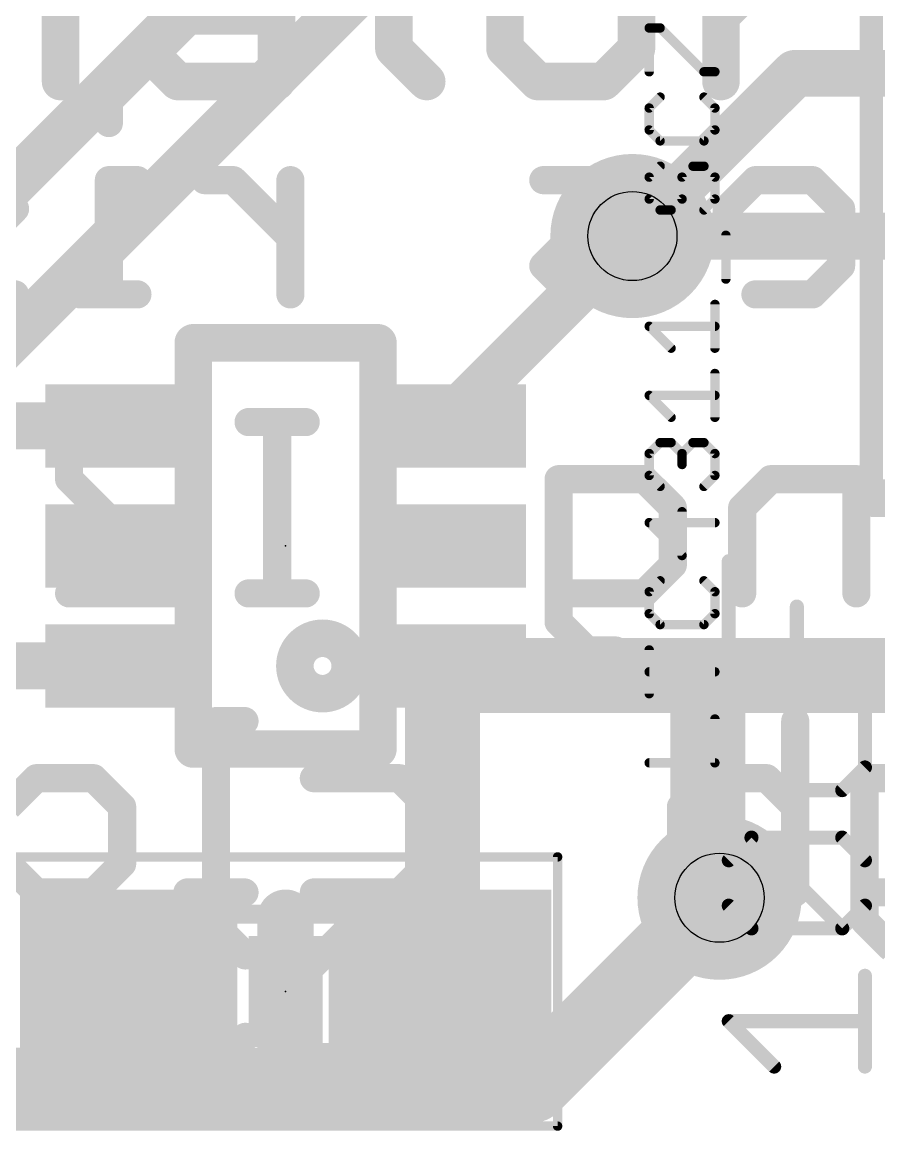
# Model space of a CAD drawing. Extents: x -1.2 to 34.1, y -8.2 to 17.9.
# Drawn here: x 11.27 to 15.91, y 5.72 to 11.73 of the extents above; entities that cross this region are included whole.
import ezdxf

# ---------------------------------------------------------------- set-up
doc = ezdxf.new("R2010")
doc.units = 0
for name, color, linetype in [('1', 12, 'CONTINUOUS'), ('16', 5, 'CONTINUOUS'), ('18', 110, 'CONTINUOUS'), ('21', 40, 'CONTINUOUS'), ('22', 6, 'CONTINUOUS'), ('23', 40, 'CONTINUOUS'), ('25', 253, 'CONTINUOUS'), ('27', 4, 'CONTINUOUS'), ('29', 253, 'CONTINUOUS'), ('31', 253, 'CONTINUOUS'), ('35', 253, 'CONTINUOUS'), ('39', 12, 'CONTINUOUS'), ('44', 253, 'CONTINUOUS'), ('51', 253, 'CONTINUOUS')]:
    doc.layers.add(name, color=color, linetype=linetype)

# ---------------------------------------------------------------- blocks, each defined once
blk = doc.blocks.new('RECT')
blk.add_solid([(-0.5, -0.5), (0.5, -0.5), (-0.5, 0.5), (0.5, 0.5)])
blk = doc.blocks.new('ROUNDV')
at = {"const_width": 0.5}
blk.add_lwpolyline([(0, -0.25, 1), (0, 0.25, 1), (0, -0.25)], format="xyb", dxfattribs=at)

msp = doc.modelspace()

# ---------------------------------------------------------------- linework, layer by layer
at = {"layer": '1'}
for points, const_width in [([(15.459, 11.449), (14.578, 10.568)], 0.254), ([(16.422, 11.449), (15.459, 11.449)], 0.254), ([(13.55, 9.54), (14.578, 10.568)], 0.254), ([(11.0005, 9.54), (11.85, 9.54)], 0.254), ([(13.55, 8.24), (13.55, 6.477)], 0.4064), ([(13.55, 8.24), (13.601, 8.189)], 0.4064), ([(10.7165, 8.24), (11.85, 8.24)], 0.254), ([(14.986, 8.189), (13.601, 8.189)], 0.4064), ([(16.8275, 8.189), (14.986, 8.189)], 0.4064), ([(14.986, 7.0485), (14.986, 8.189)], 0.4064), ([(15.0495, 6.985), (14.986, 7.0485)], 0.4064)]:
    msp.add_lwpolyline(points, dxfattribs=dict(at, const_width=const_width))
for points, const_width in [([(15.459, 11.5125, 1), (15.459, 11.3855)], 0.127), ([(15.5039, 11.4041, 1), (15.4141, 11.4939)], 0.127), ([(14.6229, 10.5231, 1), (14.5331, 10.6129)], 0.127), ([(14.5331, 10.6129, 1), (14.6229, 10.5231)], 0.127), ([(11.85, 9.4765, 1), (11.85, 9.6035)], 0.127), ([(13.5051, 9.5849, 1), (13.5949, 9.4951)], 0.127), ([(13.6516, 8.24, 1), (13.4484, 8.24)], 0.2032), ([(13.6218, 8.3118, 1), (13.4782, 8.1682)], 0.2032), ([(11.85, 8.1765, 1), (11.85, 8.3035)], 0.127), ([(13.601, 8.2906, 1), (13.601, 8.0874)], 0.2032), ([(13.5292, 8.1172, 1), (13.6728, 8.2608)], 0.2032), ([(14.986, 8.2906, 1), (14.986, 8.0874)], 0.2032), ([(15.0876, 8.189, 1), (14.8844, 8.189)], 0.2032), ([(14.986, 8.0874, 1), (14.986, 8.2906)], 0.2032), ([(15.0578, 7.1203, 1), (14.9142, 6.9767)], 0.2032), ([(14.8844, 7.0485, 1), (15.0876, 7.0485)], 0.2032), ([(14.9777, 6.9132, 1), (15.1213, 7.0568)], 0.2032), ([(13.4484, 6.477, 1), (13.6516, 6.477)], 0.2032)]:
    msp.add_lwpolyline(points, format="xyb", dxfattribs=dict(at, const_width=const_width))
at = {"layer": '16'}
for points, const_width in [([(8.763, 8.39), (13.2762, 12.9032)], 0.254), ([(13.6525, 12.446), (9.779, 8.5725)], 0.254), ([(14.578, 10.568), (16.102, 10.568)], 0.254), ([(14.0335, 5.969), (15.0495, 6.985)], 0.4064), ([(7.62, 5.969), (14.0335, 5.969)], 0.4064)]:
    msp.add_lwpolyline(points, dxfattribs=dict(at, const_width=const_width))
for points, const_width in [([(14.578, 10.6315, 1), (14.578, 10.5045)], 0.127), ([(15.1213, 6.9132, 1), (14.9777, 7.0568)], 0.2032), ([(13.9617, 6.0408, 1), (14.1053, 5.8972)], 0.2032), ([(14.0335, 5.8674, 1), (14.0335, 6.0706)], 0.2032)]:
    msp.add_lwpolyline(points, format="xyb", dxfattribs=dict(at, const_width=const_width))
at = {"layer": '21'}
for points, const_width in [([(13.2863, 12.2944), (13.2863, 11.5826)], 0.2032), ([(15.0574, 11.4046), (15.0574, 12.1164)], 0.2032), ([(15.0574, 11.7605), (15.4133, 12.1164)], 0.2032), ([(11.4814, 11.9385), (11.4814, 11.4046)], 0.2032), ([(12.6508, 11.9385), (12.6508, 11.4046)], 0.2032), ([(13.888, 11.9385), (13.888, 11.5826)], 0.2032), ([(14.5998, 11.5826), (14.5998, 11.9385)], 0.2032), ([(11.939, 11.5826), (12.1169, 11.7605)], 0.2032), ([(12.1169, 11.7605), (12.6508, 11.7605)], 0.2032), ([(12.1169, 11.4046), (11.939, 11.5826)], 0.2032), ([(13.2863, 11.5826), (13.4643, 11.4046)], 0.2032), ([(13.888, 11.5826), (14.0659, 11.4046)], 0.2032), ([(14.4218, 11.4046), (14.5998, 11.5826)], 0.2032), ([(12.6508, 11.4046), (12.1169, 11.4046)], 0.2032), ([(14.0659, 11.4046), (14.4218, 11.4046)], 0.2032), ([(12.2, 9.99), (13.2, 9.99)], 0.2032), ([(18.672, 9.149), (15.872, 9.149)], 0.2032), ([(13.2, 7.79), (12.2, 7.79)], 0.2032), ([(12.7, 6.077), (12.7, 6.877)], 0.3048)]:
    msp.add_lwpolyline(points, dxfattribs=dict(at, const_width=const_width))
for points, const_width in [([(12.1169, 11.8113, 1), (12.1169, 11.7097)], 0.1016), ([(12.1529, 11.7246, 1), (12.081, 11.7964)], 0.1016), ([(12.6508, 11.7097, 1), (12.6508, 11.8113)], 0.1016), ([(15.0215, 11.7964, 1), (15.0933, 11.7246)], 0.1016), ([(11.9749, 11.6185, 1), (11.9031, 11.5466)], 0.1016), ([(11.9031, 11.6185, 1), (11.9749, 11.5466)], 0.1016), ([(13.3223, 11.6185, 1), (13.2504, 11.5466)], 0.1016), ([(13.9239, 11.6185, 1), (13.8521, 11.5466)], 0.1016), ([(14.6357, 11.5466, 1), (14.5639, 11.6185)], 0.1016), ([(13.2355, 11.5826, 1), (13.3371, 11.5826)], 0.1016), ([(13.8372, 11.5826, 1), (13.9388, 11.5826)], 0.1016), ([(14.549, 11.5826, 1), (14.6506, 11.5826)], 0.1016), ([(12.1169, 11.4554, 1), (12.1169, 11.3538)], 0.1016), ([(12.081, 11.3687, 1), (12.1529, 11.4405)], 0.1016), ([(12.6508, 11.3538, 1), (12.6508, 11.4554)], 0.1016), ([(13.4284, 11.3687, 1), (13.5002, 11.4405)], 0.1016), ([(14.0659, 11.4554, 1), (14.0659, 11.3538)], 0.1016), ([(14.03, 11.3687, 1), (14.1018, 11.4405)], 0.1016), ([(14.3859, 11.4405, 1), (14.4578, 11.3687)], 0.1016), ([(14.4218, 11.3538, 1), (14.4218, 11.4554)], 0.1016), ([(11.4306, 11.4046, 1), (11.5322, 11.4046)], 0.1016), ([(12.6, 11.4046, 1), (12.7016, 11.4046)], 0.1016), ([(15.0066, 11.4046, 1), (15.1082, 11.4046)], 0.1016), ([(12.2, 10.0408, 1), (12.2, 9.9392)], 0.1016), ([(13.2, 9.9392, 1), (13.2, 10.0408)], 0.1016), ([(15.872, 9.1998, 1), (15.872, 9.0982)], 0.1016), ([(12.9, 8.09, 1), (12.9, 8.39, 1), (12.9, 8.09)], 0.2032), ([(12.2, 7.8408, 1), (12.2, 7.7392)], 0.1016), ([(13.2, 7.7392, 1), (13.2, 7.8408)], 0.1016), ([(12.7762, 6.877, 1), (12.6238, 6.877)], 0.1524), ([(12.6238, 6.077, 1), (12.7762, 6.077)], 0.1524)]:
    msp.add_lwpolyline(points, format="xyb", dxfattribs=dict(at, const_width=const_width))
at = {"layer": '22', "const_width": 0.1524}
for points in [[(11.743, 11.3346), (11.743, 11.18)], [(11.235, 10.716), (11.0804, 10.8707)], [(11.8977, 10.8707), (11.743, 10.8707)], [(11.743, 10.8707), (11.743, 10.2521)], [(12.4167, 10.8707), (12.262, 10.8707)], [(12.726, 10.5614), (12.4167, 10.8707)], [(12.726, 10.2521), (12.726, 10.8707)], [(14.5593, 10.8707), (14.0954, 10.8707)], [(14.714, 10.716), (14.5593, 10.8707)], [(15.244, 10.8707), (15.0894, 10.716)], [(15.5533, 10.8707), (15.244, 10.8707)], [(15.7079, 10.716), (15.5533, 10.8707)], [(11.0804, 10.5614), (11.235, 10.716)], [(14.5593, 10.5614), (14.714, 10.716)], [(15.0894, 10.716), (15.0894, 10.5614)], [(15.7079, 10.4067), (15.7079, 10.716)], [(14.0954, 10.4067), (14.25, 10.5614)], [(14.25, 10.5614), (14.5593, 10.5614)], [(15.0894, 10.5614), (15.7079, 10.5614)], [(14.25, 10.2521), (14.0954, 10.4067)], [(15.5533, 10.2521), (15.7079, 10.4067)], [(11.235, 10.2521), (10.7711, 10.2521)], [(11.8977, 10.2521), (11.5884, 10.2521)], [(14.714, 10.2521), (14.25, 10.2521)], [(15.244, 10.2521), (15.5533, 10.2521)], [(11.5276, 9.4061), (11.6822, 9.5607)], [(11.6822, 9.5607), (11.9915, 9.5607)], [(11.9915, 9.5607), (12.1462, 9.4061)], [(12.8088, 9.5607), (12.4995, 9.5607)], [(12.6542, 8.6328), (12.6542, 9.5607)], [(11.5276, 9.2514), (11.5276, 9.4061)], [(12.1462, 8.6328), (11.5276, 9.2514)], [(14.1782, 8.4782), (14.1782, 9.2514)], [(14.1782, 9.2514), (14.6421, 9.2514)], [(14.6421, 9.2514), (14.7968, 9.0968)], [(15.3268, 9.2514), (15.1722, 9.0968)], [(15.7908, 9.2514), (15.3268, 9.2514)], [(15.7908, 8.6328), (15.7908, 9.2514)], [(14.7968, 9.0968), (14.7968, 8.7875)], [(15.1722, 9.0968), (15.1722, 8.6328)], [(14.7968, 8.7875), (14.6421, 8.6328)], [(11.5276, 8.6328), (12.1462, 8.6328)], [(12.8088, 8.6328), (12.4995, 8.6328)], [(14.6421, 8.6328), (14.1782, 8.6328)], [(14.3328, 8.3235), (14.1782, 8.4782)], [(14.4875, 8.3235), (14.3328, 8.3235)], [(12.4775, 7.9415), (12.3228, 7.9415)], [(12.3228, 7.9415), (12.3228, 7.0136)], [(15.4594, 7.9415), (15.4594, 7.0136)], [(11.1962, 7.4775), (11.3509, 7.6322)], [(11.3509, 7.6322), (11.6602, 7.6322)], [(11.6602, 7.6322), (11.8148, 7.4775)], [(12.8529, 7.6322), (13.3168, 7.6322)], [(13.3168, 7.6322), (13.4715, 7.4775)], [(14.9955, 7.6322), (14.8409, 7.4775)], [(15.3048, 7.6322), (14.9955, 7.6322)], [(15.4594, 7.4775), (15.3048, 7.6322)], [(15.8348, 6.8589), (15.8348, 7.6322)], [(15.8348, 7.6322), (16.2988, 7.6322)], [(11.8148, 7.4775), (11.8148, 7.1682)], [(13.4715, 7.4775), (13.4715, 7.1682)], [(14.8409, 7.4775), (14.8409, 7.0136)], [(11.3509, 7.0136), (11.1962, 7.1682)], [(11.8148, 7.1682), (11.6602, 7.0136)], [(13.4715, 7.1682), (13.3168, 7.0136)], [(11.6602, 7.0136), (11.3509, 7.0136)], [(12.4775, 7.0136), (12.1682, 7.0136)], [(13.3168, 7.0136), (12.8529, 7.0136)], [(16.2988, 7.0136), (15.8348, 7.0136)], [(15.9895, 6.7043), (15.8348, 6.8589)]]:
    msp.add_lwpolyline(points, dxfattribs=at)
at = {"layer": '22', "const_width": 0.0762}
for points in [[(11.7811, 11.3346, 1), (11.7049, 11.3346)], [(11.7049, 11.18, 1), (11.7811, 11.18)], [(11.743, 10.9088, 1), (11.743, 10.8326)], [(11.7811, 10.8707, 1), (11.7049, 10.8707)], [(11.8977, 10.8326, 1), (11.8977, 10.9088)], [(12.262, 10.9088, 1), (12.262, 10.8326)], [(12.4436, 10.8976, 1), (12.3897, 10.8437)], [(12.4167, 10.8326, 1), (12.4167, 10.9088)], [(12.7641, 10.8707, 1), (12.6879, 10.8707)], [(14.0954, 10.9088, 1), (14.0954, 10.8326)], [(14.5863, 10.8976, 1), (14.5324, 10.8437)], [(14.5593, 10.8326, 1), (14.5593, 10.9088)], [(15.244, 10.9088, 1), (15.244, 10.8326)], [(15.2709, 10.8437, 1), (15.2171, 10.8976)], [(15.5802, 10.8976, 1), (15.5264, 10.8437)], [(15.5533, 10.8326, 1), (15.5533, 10.9088)], [(11.2619, 10.6891, 1), (11.2081, 10.743)], [(11.2081, 10.6891, 1), (11.2619, 10.743)], [(14.7409, 10.6891, 1), (14.687, 10.743)], [(14.687, 10.6891, 1), (14.7409, 10.743)], [(15.0624, 10.743, 1), (15.1163, 10.6891)], [(15.1275, 10.716, 1), (15.0513, 10.716)], [(15.746, 10.716, 1), (15.6698, 10.716)], [(15.681, 10.6891, 1), (15.7349, 10.743)], [(12.699, 10.5344, 1), (12.7529, 10.5883)], [(14.25, 10.5995, 1), (14.25, 10.5233)], [(14.277, 10.5344, 1), (14.2231, 10.5883)], [(14.5324, 10.5883, 1), (14.5863, 10.5344)], [(14.5593, 10.5233, 1), (14.5593, 10.5995)], [(15.0894, 10.5995, 1), (15.0894, 10.5233)], [(15.7079, 10.5233, 1), (15.7079, 10.5995)], [(15.0513, 10.5614, 1), (15.1275, 10.5614)], [(14.1223, 10.4337, 1), (14.0684, 10.3798)], [(14.0684, 10.4337, 1), (14.1223, 10.3798)], [(15.7349, 10.3798, 1), (15.681, 10.4337)], [(15.6698, 10.4067, 1), (15.746, 10.4067)], [(11.235, 10.214, 1), (11.235, 10.2902)], [(11.5884, 10.2902, 1), (11.5884, 10.214)], [(11.8977, 10.214, 1), (11.8977, 10.2902)], [(14.25, 10.2902, 1), (14.25, 10.214)], [(14.714, 10.214, 1), (14.714, 10.2902)], [(15.244, 10.2902, 1), (15.244, 10.214)], [(15.5533, 10.214, 1), (15.5533, 10.2902)], [(11.7049, 10.2521, 1), (11.7811, 10.2521)], [(12.6879, 10.2521, 1), (12.7641, 10.2521)], [(14.2231, 10.2251, 1), (14.277, 10.279)], [(15.5264, 10.279, 1), (15.5802, 10.2251)], [(11.6822, 9.5988, 1), (11.6822, 9.5226)], [(11.7091, 9.5338, 1), (11.6553, 9.5877)], [(12.0184, 9.5877, 1), (11.9646, 9.5338)], [(11.9915, 9.5226, 1), (11.9915, 9.5988)], [(12.4995, 9.5988, 1), (12.4995, 9.5226)], [(12.6923, 9.5607, 1), (12.6161, 9.5607)], [(12.8088, 9.5226, 1), (12.8088, 9.5988)], [(11.5006, 9.433, 1), (11.5545, 9.3791)], [(11.5657, 9.4061, 1), (11.4895, 9.4061)], [(12.1192, 9.3791, 1), (12.1731, 9.433)], [(11.5545, 9.2784, 1), (11.5006, 9.2245)], [(14.2163, 9.2514, 1), (14.1401, 9.2514)], [(14.1782, 9.2895, 1), (14.1782, 9.2133)], [(14.6691, 9.2784, 1), (14.6152, 9.2245)], [(14.6421, 9.2133, 1), (14.6421, 9.2895)], [(15.3268, 9.2895, 1), (15.3268, 9.2133)], [(15.3538, 9.2245, 1), (15.2999, 9.2784)], [(15.8289, 9.2514, 1), (15.7527, 9.2514)], [(15.7908, 9.2133, 1), (15.7908, 9.2895)], [(11.4895, 9.2514, 1), (11.5657, 9.2514)], [(14.8349, 9.0968, 1), (14.7587, 9.0968)], [(14.7698, 9.0698, 1), (14.8237, 9.1237)], [(15.1452, 9.1237, 1), (15.1991, 9.0698)], [(15.2103, 9.0968, 1), (15.1341, 9.0968)], [(14.7587, 8.7875, 1), (14.8349, 8.7875)], [(14.8237, 8.7605, 1), (14.7698, 8.8144)], [(11.5276, 8.6709, 1), (11.5276, 8.5947)], [(12.1462, 8.5947, 1), (12.1462, 8.6709)], [(12.4995, 8.6709, 1), (12.4995, 8.5947)], [(12.8088, 8.5947, 1), (12.8088, 8.6709)], [(14.1782, 8.6709, 1), (14.1782, 8.5947)], [(14.6421, 8.5947, 1), (14.6421, 8.6709)], [(12.1192, 8.6059, 1), (12.1731, 8.6598)], [(12.6161, 8.6328, 1), (12.6923, 8.6328)], [(14.6152, 8.6598, 1), (14.6691, 8.6059)], [(15.1341, 8.6328, 1), (15.2103, 8.6328)], [(15.7527, 8.6328, 1), (15.8289, 8.6328)], [(14.2051, 8.5051, 1), (14.1513, 8.4512)], [(14.1401, 8.4782, 1), (14.2163, 8.4782)], [(14.3328, 8.3616, 1), (14.3328, 8.2854)], [(14.3059, 8.2966, 1), (14.3598, 8.3505)], [(14.4875, 8.2854, 1), (14.4875, 8.3616)], [(12.3228, 7.9796, 1), (12.3228, 7.9034)], [(12.3609, 7.9415, 1), (12.2847, 7.9415)], [(12.4775, 7.9034, 1), (12.4775, 7.9796)], [(15.4975, 7.9415, 1), (15.4213, 7.9415)], [(11.3509, 7.6703, 1), (11.3509, 7.5941)], [(11.3778, 7.6052, 1), (11.3239, 7.6591)], [(11.6871, 7.6591, 1), (11.6332, 7.6052)], [(11.6602, 7.5941, 1), (11.6602, 7.6703)], [(12.8529, 7.6703, 1), (12.8529, 7.5941)], [(13.3438, 7.6591, 1), (13.2899, 7.6052)], [(13.3168, 7.5941, 1), (13.3168, 7.6703)], [(14.9955, 7.6703, 1), (14.9955, 7.5941)], [(15.0224, 7.6052, 1), (14.9686, 7.6591)], [(15.3317, 7.6591, 1), (15.2779, 7.6052)], [(15.3048, 7.5941, 1), (15.3048, 7.6703)], [(15.8729, 7.6322, 1), (15.7967, 7.6322)], [(15.8348, 7.6703, 1), (15.8348, 7.5941)], [(11.8529, 7.4775, 1), (11.7767, 7.4775)], [(11.7879, 7.4506, 1), (11.8418, 7.5045)], [(13.5096, 7.4775, 1), (13.4334, 7.4775)], [(13.4445, 7.4506, 1), (13.4984, 7.5045)], [(14.8139, 7.5045, 1), (14.8678, 7.4506)], [(14.879, 7.4775, 1), (14.8028, 7.4775)], [(15.4325, 7.4506, 1), (15.4864, 7.5045)], [(11.7767, 7.1682, 1), (11.8529, 7.1682)], [(11.8418, 7.1413, 1), (11.7879, 7.1952)], [(13.4334, 7.1682, 1), (13.5096, 7.1682)], [(13.4984, 7.1413, 1), (13.4445, 7.1952)], [(11.3509, 7.0517, 1), (11.3509, 6.9755)], [(11.6602, 6.9755, 1), (11.6602, 7.0517)], [(12.1682, 7.0517, 1), (12.1682, 6.9755)], [(12.4775, 6.9755, 1), (12.4775, 7.0517)], [(12.8529, 7.0517, 1), (12.8529, 6.9755)], [(13.3168, 6.9755, 1), (13.3168, 7.0517)], [(15.8348, 7.0517, 1), (15.8348, 6.9755)], [(11.3239, 6.9866, 1), (11.3778, 7.0405)], [(11.6332, 7.0405, 1), (11.6871, 6.9866)], [(12.2847, 7.0136, 1), (12.3609, 7.0136)], [(13.2899, 7.0405, 1), (13.3438, 6.9866)], [(14.8028, 7.0136, 1), (14.879, 7.0136)], [(15.4213, 7.0136, 1), (15.4975, 7.0136)], [(15.8618, 6.8859, 1), (15.8079, 6.832)], [(15.7967, 6.8589, 1), (15.8729, 6.8589)]]:
    msp.add_lwpolyline(points, format="xyb", dxfattribs=at)
at = {"layer": '23'}
for p in [(12.7, 8.89), (12.7, 6.477)]:
    msp.add_point(p, dxfattribs=at)
at = {"layer": '25', "const_width": 0.1524}
for points in [[(12.1515, 6.7824), (12.0414, 6.6722)], [(12.3719, 6.7824), (12.1515, 6.7824)], [(12.482, 6.6722), (12.3719, 6.7824)], [(12.7898, 6.562), (13.0101, 6.7824)], [(13.0101, 6.7824), (13.0101, 6.1214)], [(12.0414, 6.6722), (12.0414, 6.2316)], [(12.0414, 6.2316), (12.1515, 6.1214)], [(12.3719, 6.1214), (12.482, 6.2316)], [(12.1515, 6.1214), (12.3719, 6.1214)], [(12.7898, 6.1214), (13.2304, 6.1214)]]:
    msp.add_lwpolyline(points, dxfattribs=at)
at = {"layer": '25', "const_width": 0.0762}
for points in [[(12.1515, 6.8205, 1), (12.1515, 6.7443)], [(12.1785, 6.7554, 1), (12.1246, 6.8093)], [(12.3988, 6.8093, 1), (12.3449, 6.7554)], [(12.3719, 6.7443, 1), (12.3719, 6.8205)], [(13.0482, 6.7824, 1), (12.972, 6.7824)], [(13.037, 6.7554, 1), (12.9832, 6.8093)], [(12.0795, 6.6722, 1), (12.0033, 6.6722)], [(12.0144, 6.6991, 1), (12.0683, 6.6453)], [(12.4551, 6.6453, 1), (12.509, 6.6991)], [(12.7628, 6.589, 1), (12.8167, 6.5351)], [(12.0683, 6.2585, 1), (12.0144, 6.2046)], [(12.509, 6.2046, 1), (12.4551, 6.2585)], [(12.0033, 6.2316, 1), (12.0795, 6.2316)], [(12.1515, 6.1595, 1), (12.1515, 6.0833)], [(12.1246, 6.0945, 1), (12.1785, 6.1483)], [(12.3449, 6.1483, 1), (12.3988, 6.0945)], [(12.3719, 6.0833, 1), (12.3719, 6.1595)], [(12.7898, 6.1595, 1), (12.7898, 6.0833)], [(13.2304, 6.0833, 1), (13.2304, 6.1595)], [(12.972, 6.1214, 1), (13.0482, 6.1214)]]:
    msp.add_lwpolyline(points, format="xyb", dxfattribs=at)
at = {"layer": '27'}
for points, const_width in [([(14.6687, 11.4575), (14.6687, 11.6947)], 0.0508), ([(14.6687, 11.6947), (14.728, 11.6947)], 0.0508), ([(14.728, 11.6947), (14.9653, 11.4575)], 0.0508), ([(14.9653, 11.4575), (15.0246, 11.4575)], 0.0508), ([(14.728, 11.3205), (14.6687, 11.2612)], 0.0508), ([(15.0246, 11.2612), (14.9653, 11.3205)], 0.0508), ([(14.6687, 11.2612), (14.6687, 11.1426)], 0.0508), ([(15.0246, 11.1426), (15.0246, 11.2612)], 0.0508), ([(14.6687, 11.1426), (14.728, 11.0833)], 0.0508), ([(14.9653, 11.0833), (15.0246, 11.1426)], 0.0508), ([(14.728, 11.0833), (14.9653, 11.0833)], 0.0508), ([(14.728, 10.9463), (14.6687, 10.887)], 0.0508), ([(14.8467, 10.887), (14.906, 10.9463)], 0.0508), ([(14.906, 10.9463), (14.9653, 10.9463)], 0.0508), ([(14.9653, 10.9463), (15.0246, 10.887)], 0.0508), ([(14.6687, 10.887), (14.6687, 10.7684)], 0.0508), ([(14.8467, 10.7684), (14.8467, 10.887)], 0.0508), ([(15.0246, 10.887), (15.0246, 10.7684)], 0.0508), ([(14.6687, 10.7684), (14.728, 10.7091)], 0.0508), ([(14.7873, 10.7091), (14.8467, 10.7684)], 0.0508), ([(15.0246, 10.7684), (14.9653, 10.7091)], 0.0508), ([(14.728, 10.7091), (14.7873, 10.7091)], 0.0508), ([(15.0839, 10.3348), (15.0839, 10.5721)], 0.0508), ([(15.0246, 9.9606), (15.0246, 10.1979)], 0.0508), ([(14.7873, 9.9606), (14.6687, 10.0793)], 0.0508), ([(14.6687, 10.0793), (15.0246, 10.0793)], 0.0508), ([(15.0246, 9.5864), (15.0246, 9.8237)], 0.0508), ([(14.7873, 9.5864), (14.6687, 9.7051)], 0.0508), ([(14.6687, 9.7051), (15.0246, 9.7051)], 0.0508), ([(14.6687, 9.3902), (14.728, 9.4495)], 0.0508), ([(14.728, 9.4495), (14.7873, 9.4495)], 0.0508), ([(14.7873, 9.4495), (14.8467, 9.3902)], 0.0508), ([(14.8467, 9.3902), (14.906, 9.4495)], 0.0508), ([(14.906, 9.4495), (14.9653, 9.4495)], 0.0508), ([(14.9653, 9.4495), (15.0246, 9.3902)], 0.0508), ([(14.6687, 9.2715), (14.6687, 9.3902)], 0.0508), ([(14.8467, 9.3902), (14.8467, 9.3309)], 0.0508), ([(15.0246, 9.3902), (15.0246, 9.2715)], 0.0508), ([(14.728, 9.2122), (14.6687, 9.2715)], 0.0508), ([(15.0246, 9.2715), (14.9653, 9.2122)], 0.0508), ([(14.8467, 8.838), (14.8467, 9.0753)], 0.0508), ([(15.0246, 9.016), (14.6687, 9.016)], 0.0508), ([(14.6687, 9.016), (14.8467, 8.838)], 0.0508), ([(15.0997, 8.3158), (15.0997, 8.8073)], 0.0762), ([(14.728, 8.7011), (14.6687, 8.6418)], 0.0508), ([(15.0246, 8.6418), (14.9653, 8.7011)], 0.0508), ([(14.6687, 8.6418), (14.6687, 8.5231)], 0.0508), ([(15.0246, 8.5231), (15.0246, 8.6418)], 0.0508), ([(15.4683, 8.3158), (15.4683, 8.5616)], 0.0762), ([(14.6687, 8.5231), (14.728, 8.4638)], 0.0508), ([(14.9653, 8.4638), (15.0246, 8.5231)], 0.0508), ([(14.728, 8.4638), (14.9653, 8.4638)], 0.0508), ([(14.6687, 8.0896), (14.6687, 8.3269)], 0.0508), ([(15.8369, 8.3158), (15.0997, 8.3158)], 0.0762), ([(15.0246, 8.2082), (14.6687, 8.2082)], 0.0508), ([(15.8369, 8.0589), (15.3454, 8.0589)], 0.0762), ([(15.8369, 7.6903), (15.8369, 8.0589)], 0.0762), ([(15.0246, 7.7154), (15.0246, 7.9527)], 0.0508), ([(14.6687, 7.7154), (15.0246, 7.7154)], 0.0508), ([(15.714, 7.5674), (15.8369, 7.6903)], 0.0762), ([(15.3454, 7.5674), (15.714, 7.5674)], 0.0762), ([(15.0997, 7.1876), (15.2225, 7.3105)], 0.0762), ([(15.2225, 7.3105), (15.714, 7.3105)], 0.0762), ([(15.714, 6.819), (15.2225, 7.3105)], 0.0762), ([(15.714, 7.3105), (15.8369, 7.1876)], 0.0762), ([(15.0997, 6.9419), (15.0997, 7.1876)], 0.0762), ([(15.8369, 7.1876), (15.8369, 6.9419)], 0.0762), ([(15.2225, 6.819), (15.0997, 6.9419)], 0.0762), ([(15.8369, 6.9419), (15.714, 6.819)], 0.0762), ([(15.714, 6.819), (15.2225, 6.819)], 0.0762), ([(15.8369, 6.0706), (15.8369, 6.5621)], 0.0762), ([(15.3454, 6.0706), (15.0997, 6.3163)], 0.0762), ([(15.0997, 6.3163), (15.8369, 6.3163)], 0.0762)]:
    msp.add_lwpolyline(points, dxfattribs=dict(at, const_width=const_width))
for points, const_width in [([(14.6814, 11.6947, 1), (14.656, 11.6947)], 0.0254), ([(14.6687, 11.7074, 1), (14.6687, 11.682)], 0.0254), ([(14.737, 11.7037, 1), (14.719, 11.6858)], 0.0254), ([(14.728, 11.682, 1), (14.728, 11.7074)], 0.0254), ([(14.656, 11.4575, 1), (14.6814, 11.4575)], 0.0254), ([(14.9653, 11.4702, 1), (14.9653, 11.4448)], 0.0254), ([(14.9563, 11.4485, 1), (14.9743, 11.4664)], 0.0254), ([(15.0246, 11.4448, 1), (15.0246, 11.4702)], 0.0254), ([(14.737, 11.3115, 1), (14.719, 11.3295)], 0.0254), ([(14.9743, 11.3295, 1), (14.9563, 11.3115)], 0.0254), ([(14.6814, 11.2612, 1), (14.656, 11.2612)], 0.0254), ([(14.6597, 11.2702, 1), (14.6777, 11.2522)], 0.0254), ([(15.0373, 11.2612, 1), (15.0119, 11.2612)], 0.0254), ([(15.0156, 11.2522, 1), (15.0336, 11.2702)], 0.0254), ([(14.6777, 11.1516, 1), (14.6597, 11.1336)], 0.0254), ([(15.0336, 11.1336, 1), (15.0156, 11.1516)], 0.0254), ([(14.656, 11.1426, 1), (14.6814, 11.1426)], 0.0254), ([(14.728, 11.096, 1), (14.728, 11.0706)], 0.0254), ([(14.9653, 11.0706, 1), (14.9653, 11.096)], 0.0254), ([(15.0119, 11.1426, 1), (15.0373, 11.1426)], 0.0254), ([(14.719, 11.0743, 1), (14.737, 11.0922)], 0.0254), ([(14.9563, 11.0922, 1), (14.9743, 11.0743)], 0.0254), ([(14.737, 10.9373, 1), (14.719, 10.9553)], 0.0254), ([(14.906, 10.959, 1), (14.906, 10.9336)], 0.0254), ([(14.9149, 10.9373, 1), (14.897, 10.9553)], 0.0254), ([(14.9743, 10.9553, 1), (14.9563, 10.9373)], 0.0254), ([(14.9653, 10.9336, 1), (14.9653, 10.959)], 0.0254), ([(14.6814, 10.887, 1), (14.656, 10.887)], 0.0254), ([(14.6597, 10.896, 1), (14.6777, 10.878)], 0.0254), ([(14.8594, 10.887, 1), (14.8339, 10.887)], 0.0254), ([(14.8377, 10.896, 1), (14.8556, 10.878)], 0.0254), ([(15.0373, 10.887, 1), (15.0119, 10.887)], 0.0254), ([(15.0156, 10.878, 1), (15.0336, 10.896)], 0.0254), ([(14.6777, 10.7773, 1), (14.6597, 10.7594)], 0.0254), ([(14.656, 10.7684, 1), (14.6814, 10.7684)], 0.0254), ([(14.8339, 10.7684, 1), (14.8594, 10.7684)], 0.0254), ([(14.8556, 10.7594, 1), (14.8377, 10.7773)], 0.0254), ([(15.0119, 10.7684, 1), (15.0373, 10.7684)], 0.0254), ([(15.0336, 10.7594, 1), (15.0156, 10.7773)], 0.0254), ([(14.728, 10.7218, 1), (14.728, 10.6964)], 0.0254), ([(14.719, 10.7001, 1), (14.737, 10.718)], 0.0254), ([(14.7784, 10.718, 1), (14.7963, 10.7001)], 0.0254), ([(14.7873, 10.6964, 1), (14.7873, 10.7218)], 0.0254), ([(14.9563, 10.718, 1), (14.9743, 10.7001)], 0.0254), ([(15.0966, 10.5721, 1), (15.0712, 10.5721)], 0.0254), ([(15.0712, 10.3348, 1), (15.0966, 10.3348)], 0.0254), ([(15.0373, 10.1979, 1), (15.0119, 10.1979)], 0.0254), ([(14.6777, 10.0883, 1), (14.6597, 10.0703)], 0.0254), ([(14.6687, 10.092, 1), (14.6687, 10.0666)], 0.0254), ([(15.0246, 10.0666, 1), (15.0246, 10.092)], 0.0254), ([(14.7784, 9.9517, 1), (14.7963, 9.9696)], 0.0254), ([(15.0119, 9.9606, 1), (15.0373, 9.9606)], 0.0254), ([(15.0373, 9.8237, 1), (15.0119, 9.8237)], 0.0254), ([(14.6687, 9.7178, 1), (14.6687, 9.6924)], 0.0254), ([(14.6777, 9.714, 1), (14.6597, 9.6961)], 0.0254), ([(15.0246, 9.6924, 1), (15.0246, 9.7178)], 0.0254), ([(14.7784, 9.5775, 1), (14.7963, 9.5954)], 0.0254), ([(15.0119, 9.5864, 1), (15.0373, 9.5864)], 0.0254), ([(14.728, 9.4622, 1), (14.728, 9.4368)], 0.0254), ([(14.737, 9.4405, 1), (14.719, 9.4585)], 0.0254), ([(14.7963, 9.4585, 1), (14.7784, 9.4405)], 0.0254), ([(14.7873, 9.4368, 1), (14.7873, 9.4622)], 0.0254), ([(14.906, 9.4622, 1), (14.906, 9.4368)], 0.0254), ([(14.9149, 9.4405, 1), (14.897, 9.4585)], 0.0254), ([(14.9743, 9.4585, 1), (14.9563, 9.4405)], 0.0254), ([(14.9653, 9.4368, 1), (14.9653, 9.4622)], 0.0254), ([(14.6814, 9.3902, 1), (14.656, 9.3902)], 0.0254), ([(14.6597, 9.3992, 1), (14.6777, 9.3812)], 0.0254), ([(14.8594, 9.3902, 1), (14.8339, 9.3902)], 0.0254), ([(14.8377, 9.3992, 1), (14.8556, 9.3812)], 0.0254), ([(14.8377, 9.3812, 1), (14.8556, 9.3992)], 0.0254), ([(15.0373, 9.3902, 1), (15.0119, 9.3902)], 0.0254), ([(15.0156, 9.3812, 1), (15.0336, 9.3992)], 0.0254), ([(14.8339, 9.3309, 1), (14.8594, 9.3309)], 0.0254), ([(14.6777, 9.2805, 1), (14.6597, 9.2626)], 0.0254), ([(14.656, 9.2715, 1), (14.6814, 9.2715)], 0.0254), ([(15.0119, 9.2715, 1), (15.0373, 9.2715)], 0.0254), ([(15.0336, 9.2626, 1), (15.0156, 9.2805)], 0.0254), ([(14.719, 9.2032, 1), (14.737, 9.2212)], 0.0254), ([(14.9563, 9.2212, 1), (14.9743, 9.2032)], 0.0254), ([(14.8594, 9.0753, 1), (14.8339, 9.0753)], 0.0254), ([(14.6687, 9.0287, 1), (14.6687, 9.0033)], 0.0254), ([(14.6777, 9.0249, 1), (14.6597, 9.007)], 0.0254), ([(15.0246, 9.0033, 1), (15.0246, 9.0287)], 0.0254), ([(14.8339, 8.838, 1), (14.8594, 8.838)], 0.0254), ([(14.8377, 8.829, 1), (14.8556, 8.847)], 0.0254), ([(15.1187, 8.8073, 1), (15.0806, 8.8073)], 0.0381), ([(14.737, 8.6921, 1), (14.719, 8.7101)], 0.0254), ([(14.9743, 8.7101, 1), (14.9563, 8.6921)], 0.0254), ([(14.6814, 8.6418, 1), (14.656, 8.6418)], 0.0254), ([(14.6597, 8.6507, 1), (14.6777, 8.6328)], 0.0254), ([(15.0373, 8.6418, 1), (15.0119, 8.6418)], 0.0254), ([(15.0156, 8.6328, 1), (15.0336, 8.6507)], 0.0254), ([(15.4873, 8.5616, 1), (15.4492, 8.5616)], 0.0381), ([(14.6777, 8.5321, 1), (14.6597, 8.5141)], 0.0254), ([(14.656, 8.5231, 1), (14.6814, 8.5231)], 0.0254), ([(15.0119, 8.5231, 1), (15.0373, 8.5231)], 0.0254), ([(15.0336, 8.5141, 1), (15.0156, 8.5321)], 0.0254), ([(14.728, 8.4765, 1), (14.728, 8.4511)], 0.0254), ([(14.719, 8.4548, 1), (14.737, 8.4728)], 0.0254), ([(14.9563, 8.4728, 1), (14.9743, 8.4548)], 0.0254), ([(14.9653, 8.4511, 1), (14.9653, 8.4765)], 0.0254), ([(14.6814, 8.3269, 1), (14.656, 8.3269)], 0.0254), ([(15.0997, 8.3349, 1), (15.0997, 8.2968)], 0.0381), ([(15.8369, 8.2968, 1), (15.8369, 8.3349)], 0.0381), ([(15.0806, 8.3158, 1), (15.1187, 8.3158)], 0.0381), ([(15.4492, 8.3158, 1), (15.4873, 8.3158)], 0.0381), ([(14.6687, 8.2209, 1), (14.6687, 8.1955)], 0.0254), ([(15.0246, 8.1955, 1), (15.0246, 8.2209)], 0.0254), ([(14.656, 8.0896, 1), (14.6814, 8.0896)], 0.0254), ([(15.3454, 8.078, 1), (15.3454, 8.0399)], 0.0381), ([(15.8559, 8.0589, 1), (15.8178, 8.0589)], 0.0381), ([(15.8369, 8.0399, 1), (15.8369, 8.078)], 0.0381), ([(15.0373, 7.9527, 1), (15.0119, 7.9527)], 0.0254), ([(14.6687, 7.7281, 1), (14.6687, 7.7027)], 0.0254), ([(15.0119, 7.7154, 1), (15.0373, 7.7154)], 0.0254), ([(15.0246, 7.7027, 1), (15.0246, 7.7281)], 0.0254), ([(15.8178, 7.6903, 1), (15.8559, 7.6903)], 0.0381), ([(15.8504, 7.6768, 1), (15.8234, 7.7038)], 0.0381), ([(15.3454, 7.5865, 1), (15.3454, 7.5484)], 0.0381), ([(15.7006, 7.5809, 1), (15.7275, 7.554)], 0.0381), ([(15.714, 7.5484, 1), (15.714, 7.5865)], 0.0381), ([(15.2225, 7.3296, 1), (15.2225, 7.2915)], 0.0381), ([(15.236, 7.324, 1), (15.2091, 7.297)], 0.0381), ([(15.236, 7.297, 1), (15.2091, 7.324)], 0.0381), ([(15.7275, 7.324, 1), (15.7006, 7.297)], 0.0381), ([(15.714, 7.2915, 1), (15.714, 7.3296)], 0.0381), ([(15.1187, 7.1876, 1), (15.0806, 7.1876)], 0.0381), ([(15.0862, 7.2011, 1), (15.1131, 7.1742)], 0.0381), ([(15.8559, 7.1876, 1), (15.8178, 7.1876)], 0.0381), ([(15.8234, 7.1742, 1), (15.8504, 7.2011)], 0.0381), ([(15.1131, 6.9554, 1), (15.0862, 6.9284)], 0.0381), ([(15.8504, 6.9284, 1), (15.8234, 6.9554)], 0.0381), ([(15.0806, 6.9419, 1), (15.1187, 6.9419)], 0.0381), ([(15.8178, 6.9419, 1), (15.8559, 6.9419)], 0.0381), ([(15.2225, 6.8381, 1), (15.2225, 6.8)], 0.0381), ([(15.2091, 6.8055, 1), (15.236, 6.8325)], 0.0381), ([(15.7006, 6.8325, 1), (15.7275, 6.8055)], 0.0381), ([(15.7006, 6.8055, 1), (15.7275, 6.8325)], 0.0381), ([(15.714, 6.8, 1), (15.714, 6.8381)], 0.0381), ([(15.8559, 6.5621, 1), (15.8178, 6.5621)], 0.0381), ([(15.1131, 6.3298, 1), (15.0862, 6.3029)], 0.0381), ([(15.0997, 6.3354, 1), (15.0997, 6.2973)], 0.0381), ([(15.8369, 6.2973, 1), (15.8369, 6.3354)], 0.0381), ([(15.3319, 6.0571, 1), (15.3589, 6.0841)], 0.0381), ([(15.8178, 6.0706, 1), (15.8559, 6.0706)], 0.0381)]:
    msp.add_lwpolyline(points, format="xyb", dxfattribs=dict(at, const_width=const_width))
at = {"layer": '39'}
for points, const_width in [([(15.872, 9.149), (15.872, 12.949)], 0.127), ([(18.672, 9.149), (15.872, 9.149)], 0.127), ([(11.227, 7.206), (14.173, 7.206)], 0.0508), ([(14.173, 7.206), (14.173, 5.748)], 0.0508), ([(14.173, 5.748), (11.227, 5.748)], 0.0508)]:
    msp.add_lwpolyline(points, dxfattribs=dict(at, const_width=const_width))
for points, const_width in [([(15.872, 9.1808, 1), (15.872, 9.1173)], 0.0635), ([(15.8402, 9.149, 1), (15.9038, 9.149)], 0.0635), ([(14.1857, 7.206, 1), (14.1603, 7.206)], 0.0254), ([(14.173, 7.1933, 1), (14.173, 7.2187)], 0.0254), ([(14.173, 5.7353, 1), (14.173, 5.7607)], 0.0254), ([(14.1603, 5.748, 1), (14.1857, 5.748)], 0.0254)]:
    msp.add_lwpolyline(points, format="xyb", dxfattribs=dict(at, const_width=const_width))
at = {"layer": '44'}
for centre in [(14.578, 10.568), (15.0495, 6.985)]:
    msp.add_circle(centre, 0.2413, dxfattribs=at)
at = {"layer": '51'}
for points, const_width in [([(12.2, 7.79), (12.2, 9.99)], 0.2032), ([(13.2, 9.99), (13.2, 7.79)], 0.2032), ([(13.056, 6.896), (12.344, 6.896)], 0.1016), ([(13.056, 6.045), (12.344, 6.045)], 0.1016)]:
    msp.add_lwpolyline(points, dxfattribs=dict(at, const_width=const_width))
for points, const_width in [([(12.2508, 9.99, 1), (12.1492, 9.99)], 0.1016), ([(13.2508, 9.99, 1), (13.1492, 9.99)], 0.1016), ([(12.1492, 7.79, 1), (12.2508, 7.79)], 0.1016), ([(13.1492, 7.79, 1), (13.2508, 7.79)], 0.1016), ([(12.344, 6.9214, 1), (12.344, 6.8706)], 0.0508), ([(13.056, 6.8706, 1), (13.056, 6.9214)], 0.0508), ([(12.344, 6.0704, 1), (12.344, 6.0196)], 0.0508), ([(13.056, 6.0196, 1), (13.056, 6.0704)], 0.0508)]:
    msp.add_lwpolyline(points, format="xyb", dxfattribs=dict(at, const_width=const_width))

# ---------------------------------------------------------------- block references
at = {"layer": '1', "xscale": 0.35, "yscale": 0.8, "rotation": 90}
for p in [(11.85, 9.54), (13.55, 9.54), (11.85, 8.89), (13.55, 8.89), (11.85, 8.24), (13.55, 8.24)]:
    msp.add_blockref('RECT', p, dxfattribs=at)
at = {"layer": '1', "xscale": 1.075, "rotation": 180}
for p in [(11.85, 6.477), (13.55, 6.477)]:
    msp.add_blockref('RECT', p, dxfattribs=at)
at = {"layer": '18', "xscale": 0.889, "yscale": 0.889}
for p in [(14.578, 10.568), (14.578, 10.568), (15.0495, 6.985), (15.0495, 6.985)]:
    msp.add_blockref('ROUNDV', p, dxfattribs=at)
at = {"layer": '29'}
for p, xscale, yscale, rotation in [((11.85, 9.54), 0.4516, 0.9016, 90), ((13.55, 9.54), 0.4516, 0.9016, 90), ((11.85, 8.89), 0.4516, 0.9016, 90), ((13.55, 8.89), 0.4516, 0.9016, 90), ((11.85, 8.24), 0.4516, 0.9016, 90), ((13.55, 8.24), 0.4516, 0.9016, 90), ((11.85, 6.477), 1.1766, 1.1016, 180), ((13.55, 6.477), 1.1766, 1.1016, 180)]:
    msp.add_blockref('RECT', p, dxfattribs=dict(at, xscale=xscale, yscale=yscale, rotation=rotation))
at = {"layer": '31', "xscale": 0.35, "yscale": 0.8, "rotation": 90}
for p in [(11.85, 9.54), (13.55, 9.54), (11.85, 8.89), (13.55, 8.89), (11.85, 8.24), (13.55, 8.24)]:
    msp.add_blockref('RECT', p, dxfattribs=at)
at = {"layer": '31', "xscale": 1.075, "rotation": 180}
for p in [(11.85, 6.477), (13.55, 6.477)]:
    msp.add_blockref('RECT', p, dxfattribs=at)
at = {"layer": '35', "xscale": 0.3998, "yscale": 0.6, "rotation": 180}
msp.add_blockref('RECT', (12.7, 6.477), dxfattribs=at)
at = {"layer": '51'}
for p, xscale, yscale, rotation in [((11.85, 9.54), 0.3, 0.5, 90), ((13.55, 9.54), 0.3, 0.5, 90), ((11.85, 8.89), 0.3, 0.5, 90), ((13.55, 8.89), 0.3, 0.5, 90), ((11.85, 8.24), 0.3, 0.5, 90), ((13.55, 8.24), 0.3, 0.5, 90), ((12.1197, 6.4719), 0.5001, 0.95, 180), ((13.2881, 6.4719), 0.5001, 0.95, 180)]:
    msp.add_blockref('RECT', p, dxfattribs=dict(at, xscale=xscale, yscale=yscale, rotation=rotation))

doc.saveas('drawing.dxf')
